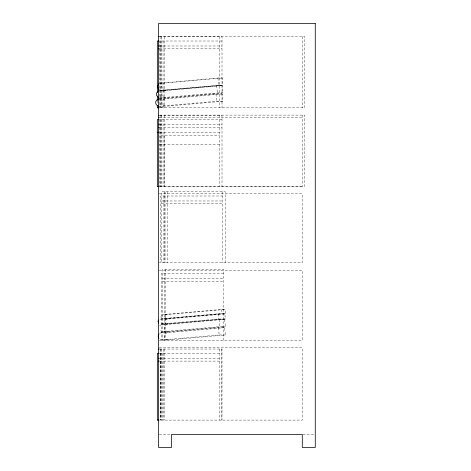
<?xml version="1.0" encoding="UTF-8"?>
<svg xmlns="http://www.w3.org/2000/svg" width="471" height="471" viewBox="0 0 471 471"><rect width="100%" height="100%" fill="white"/><g stroke="black" fill="none" stroke-linecap="round" stroke-linejoin="round"><path stroke-width="0.35" stroke-dasharray="2.35 1.77" d="M159.657 325.797L161.918 324.384L219.25 319.362L224.679 319.362L225.321 326.638L168.253 331.631L161.918 331.59L159.657 330.153M159.545 333.474L161.176 332.726L218.515 327.704L224.679 327.704L225.321 334.981L168.253 339.98L161.176 339.938L159.545 339.173M159.787 83.273L217.985 77.986L222.165 77.986L222.801 85.263L165.739 90.261L159.787 89.943M222.171 77.986L164.838 83.008L163.201 83.756L162.136 85.233A3.75 3.733 -90 0 0 162.136 87.965L163.201 89.455L165.739 90.261M164.838 90.656L163.201 91.403L162.136 92.881A3.75 3.733 -90 0 0 162.136 95.619L163.201 97.103L165.739 97.909L222.801 92.911L222.171 85.64L216.737 85.64L159.404 90.656L164.826 90.656L222.171 85.64M222.171 93.982L164.838 99.004L163.201 99.752L162.136 101.23A3.75 3.733 -90 0 0 162.136 103.961L163.201 105.451L165.739 106.258L222.801 101.259L222.171 93.982L215.995 93.982L159.386 98.939M224.685 319.362L167.352 324.384L165.721 325.125L164.65 326.609A3.75 3.733 -90 0 0 164.65 329.341L165.721 330.83L168.253 331.631M224.685 327.704L167.352 332.726L165.721 333.474L164.65 334.952A3.75 3.733 -90 0 0 164.65 337.683L165.721 339.173L168.253 339.98M160.111 319.191L218.314 313.963L224.873 313.963L225.321 318.985L168.253 323.983L159.934 323.812M224.885 313.963L167.546 318.985C163.254 319.032 164.173 324.961 168.253 323.983M163.82 314.493C156.178 316.689 164.579 320.168 168.247 318.531L225.321 313.539L224.967 309.471L221.158 309.471L163.82 314.493L167.629 314.493L224.967 309.471M167.635 314.493C163.372 314.392 164.308 319.621 168.253 318.531M161.553 90.261L218.621 85.263L222.795 85.263M159.404 97.868L217.367 92.911L222.795 92.911M222.795 101.259L216.625 101.259L159.563 106.258L165.727 106.258M225.315 313.539L221.511 313.539L163.549 318.543M225.309 318.985L218.75 318.985L160.788 323.977M162.819 331.631L219.886 326.638L225.309 326.638M162.077 339.98L219.145 334.981L225.309 334.981M159.286 36.532L304.684 36.532L304.684 107.818L159.286 107.818M159.451 36.756L222 36.756L222 107.818M222 41.018L159.728 41.018L159.728 107.818M159.451 45.993L222 45.993M159.451 48.837L222 48.837M160.652 83.008L164.826 83.008M160.305 97.909L165.727 97.909M159.345 99.004L164.826 99.004M159.751 115.112L304.684 115.112L304.684 186.404L159.451 186.404M159.451 115.336L222 115.336L222 186.404M159.286 117.208L302.288 117.208M222 119.599L159.728 119.599L159.728 186.404M159.451 124.574L222 124.574M159.451 127.417L222 127.417M159.775 132.292L219.604 132.292M160.947 135.236L219.604 135.236M159.451 144.473L219.604 144.473M159.286 186.292L302.288 186.292M159.286 193.711L302.288 193.711L302.288 262.8L159.286 262.8M222.824 196.001L160.552 196.001L160.552 262.8M161.777 200.97L222.824 200.97M161.777 203.813L222.824 203.813M159.286 270.219L302.288 270.219L302.288 340.286L159.286 340.286M223.584 273.486L161.312 273.486L161.312 340.286M162.53 278.461L223.584 278.461M162.53 281.305L223.584 281.305M160.982 318.985L167.541 318.985M161.918 324.384L167.346 324.384M161.176 332.726L167.346 332.726M159.286 347.704L302.288 347.704L302.288 420.097L159.286 420.097M159.451 349.029L222 349.029L222 420.097M159.339 353.297L221.217 353.297M159.451 358.266L221.217 358.266M159.451 361.11L221.217 361.11M159.275 434.468L170.814 434.468M303.006 434.468L314.546 434.468M217.985 77.986L218.621 85.263M216.737 85.64L217.367 92.911M215.995 93.982L216.625 101.259M221.158 309.471L221.511 313.539M219.25 319.362L219.886 326.638M218.314 313.963L218.75 318.985M218.515 327.704L219.145 334.981M302.288 36.532L302.288 107.818M302.288 115.112L302.288 186.404M225.22 262.8L225.22 191.732L161.777 191.732L161.777 262.8M223.584 340.286L223.584 269.224L162.53 269.224L162.53 340.286M222.824 191.732L222.824 262.8M221.217 349.029L221.217 420.097M219.604 36.756L219.604 107.818M219.604 115.336L219.604 186.404M219.604 349.029L219.604 420.097M167.452 191.732L167.452 262.8M165.816 269.224L165.816 340.286M165.056 191.732L165.056 262.8M164.662 273.486L164.662 340.286M164.232 36.756L164.232 107.818M164.232 115.336L164.232 186.404M164.232 349.029L164.232 420.097M164.167 191.732L164.167 262.8M164.102 135.236L164.102 186.404M163.902 196.001L163.902 262.8M163.449 349.029L163.449 420.097M163.072 41.018L163.072 107.818M163.072 119.599L163.072 186.404M162.289 353.297L162.289 420.097M161.836 36.756L161.836 107.818M161.836 115.336L161.836 186.404M161.836 349.029L161.836 420.097M160.947 36.532L160.947 107.818M160.947 115.112L160.947 186.404M160.947 349.029L160.947 420.097M160.682 41.018L160.682 107.818M160.682 119.599L160.682 186.404M160.682 353.297L160.682 420.097M160.164 349.029L160.164 420.097M157.332 100.388L157.332 104.056"/><path stroke-width="0.71" d="M158.915 334.139L158.474 334.952A3.75 3.733 -90 0 0 158.474 337.683L158.915 338.502M158.686 320.027L157.973 321.228L158.568 323.041M159.015 83.756L157.95 85.233A3.75 3.733 -90 0 0 157.95 87.965L159.015 89.455M158.539 90.921L156.702 92.881A3.75 3.733 -90 0 0 156.702 95.619L158.539 97.597M158.662 99.004L157.026 99.752L155.96 101.23A3.75 3.733 -90 0 0 155.96 103.961L157.026 105.451L158.662 106.216M158.55 36.756L159.074 36.756M158.945 41.018L157.332 41.018L157.332 92.328M158.55 45.993L159.074 45.993M158.55 48.837L159.074 48.837M157.332 107.818L159.074 107.818M158.55 115.336L159.074 115.336M158.55 117.208L159.074 117.208M158.945 119.599L157.332 119.599L157.332 186.322M158.55 124.574L159.074 124.574M158.55 127.417L159.074 127.417M157.332 132.292L158.945 132.292M157.332 186.404L159.074 186.404M158.55 349.029L159.074 349.029M158.945 353.297L157.332 353.297L157.332 419.991M158.55 358.266L159.074 358.266M158.55 361.11L159.074 361.11M157.332 420.097L159.074 420.097M157.332 95.99L157.332 100.388M157.332 105.522L157.332 107.718M315.27 23.55L158.55 23.55L158.55 447.45L171.532 447.45L171.532 434.468L302.288 434.468L302.288 447.45L315.27 447.45L315.27 23.55"/></g></svg>
